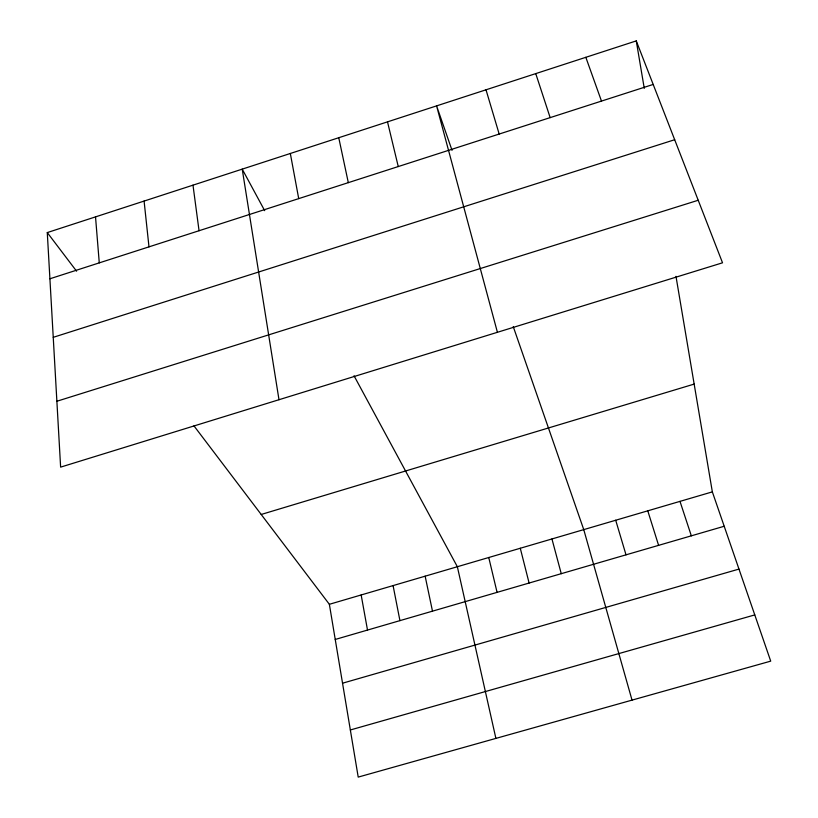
<?xml version="1.0" encoding="UTF-8"?>
<svg xmlns="http://www.w3.org/2000/svg" width="818" height="818" viewBox="0 0 818 818"><rect width="100%" height="100%" fill="white"/><g stroke="black" fill="none" stroke-linecap="round" stroke-linejoin="round"><path stroke-width="1.23" d="M47.28 232.578L636.261 40.9L722.529 262.803L60.624 467.129L47.28 232.578L76.585 271.187M49.908 278.774L653.183 84.438M53.242 337.323L674.686 139.725M56.871 401.249L698.214 200.257M261.208 514.471L694.165 384.092M193.968 425.871L329.368 604.298L712.345 491.874L675.985 276.351M335.237 639.461L724.206 526.26M342.537 683.204L738.971 569.083M350.349 729.973L754.779 614.911M264.695 210.676L242.22 169.132L278.989 399.726M354.03 375.769L457.354 566.731L495.892 738.398M585.831 57.311L601.486 101.095M452.037 150.348L436.587 105.88L497.416 332.302M513.244 326.607L583.755 529.624L632.028 700.126M712.345 491.874L770.72 661.138L358.212 777.1L329.368 604.298M679.993 501.373L691.333 535.831M535.749 73.61L550.156 117.628M647.774 510.831L658.602 545.35M615.698 520.248L626.015 554.839M486.004 89.796L499.174 134.05M551.945 538.96L561.26 573.684M520.279 548.254L529.103 583.04M387.507 121.851L398.254 166.555M488.755 557.508L497.078 592.355M338.754 137.721L348.315 182.649M425.145 576.179L432.487 611.158M393.08 585.596L399.93 620.637M290.329 153.477L298.713 198.621M361.157 594.962L367.507 630.065M636.261 40.9L644.267 88.354M192.987 185.154L199.05 230.737M144.091 201.064L148.988 246.862M95.522 216.872L99.275 262.875"/></g></svg>
